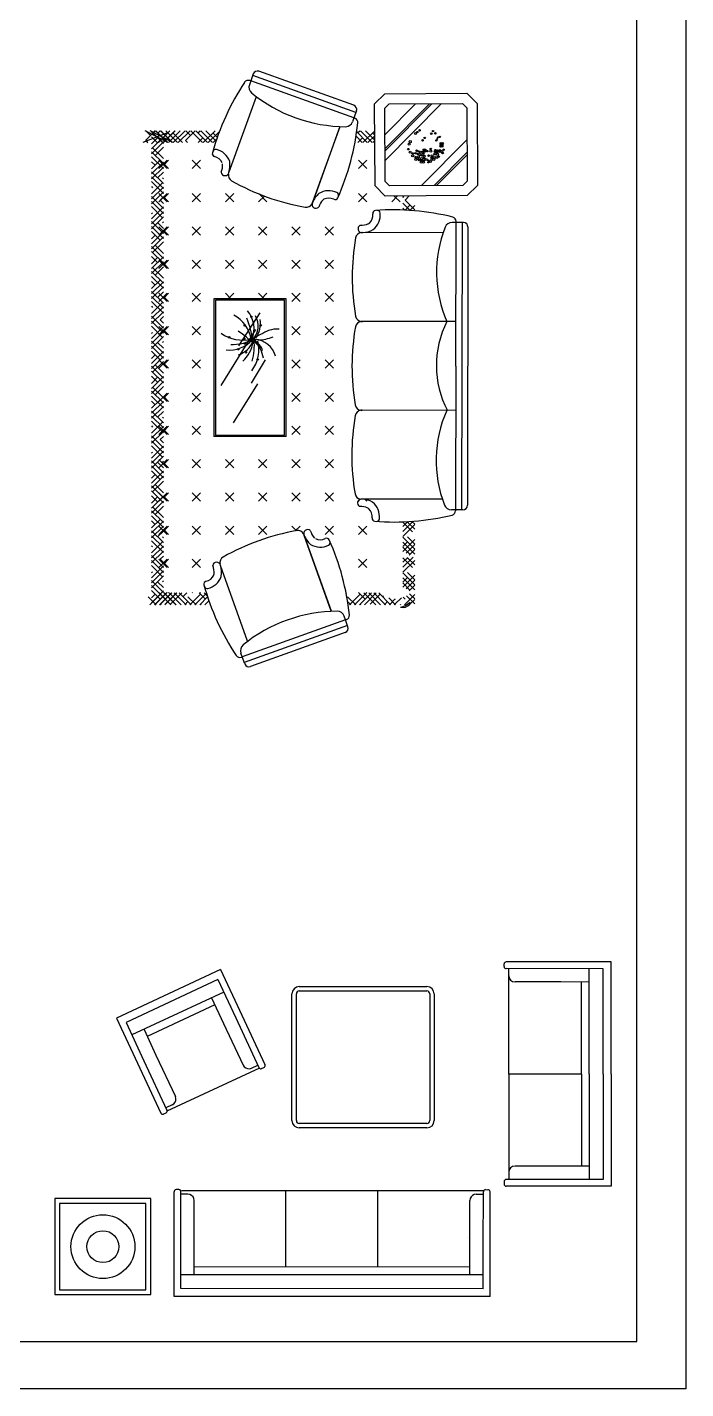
# Model space of a CAD drawing. Header units: inches. Extents: x 10.1 to 52.6, y 12.1 to 36.9.
# Drawn here: x 48.09 to 52.62, y 12.07 to 21.44 of the extents above; entities that cross this region are included whole.
import ezdxf

# ---------------------------------------------------------------- set-up
doc = ezdxf.new("R2010")
doc.units = ezdxf.units.IN
doc.header["$MEASUREMENT"] = 0
for name, color, linetype in [('02', 2, 'Continuous'), ('1', 1, 'Continuous'), ('4', 4, 'Continuous'), ('kadrbm', 4, 'Continuous')]:
    doc.layers.add(name, color=color, linetype=linetype)

# ---------------------------------------------------------------- blocks, each defined once
blk = doc.blocks.new('kadrbm')
at = {"layer": 'kadrbm', "color": 4}
blk.add_lwpolyline([(0, 0), (0, 24.7972), (21, 24.7972), (21, 0), (0, 0)], close=True, dxfattribs=at)
blk.add_lwpolyline([(20.6631, 0.3257), (20.6631, 24.4603), (0.3369, 24.4603), (0.3369, 0.3257), (20.6631, 0.3257)], dxfattribs=at)

msp = doc.modelspace()

# ---------------------------------------------------------------- linework, layer by layer
at = {"layer": '02'}
for p, q in [((50.3507, 20.8586), (49.6402, 21.1134)), ((49.6264, 21.075), (49.62, 21.0773)), ((50.3369, 20.8202), (49.6264, 21.075)), ((50.7606, 20.9177), (50.5509, 20.7058)), ((50.8571, 20.9182), (50.5514, 20.6093)), ((50.8738, 20.9183), (50.5515, 20.5927)), ((50.9404, 20.9186), (50.5518, 20.5261)), ((49.0565, 20.6507), (48.9004, 20.7323)), ((48.9023, 20.6656), (48.9691, 20.7323)), ((48.9043, 20.7323), (48.9367, 20.6999)), ((49.0908, 20.6507), (48.9347, 20.7323)), ((48.9387, 20.7323), (49.0203, 20.6507)), ((48.9434, 20.572), (49.1037, 20.7323)), ((48.9434, 20.6063), (49.0694, 20.7323)), ((48.9511, 20.7171), (48.9663, 20.7323)), ((48.9703, 20.7323), (49.0519, 20.6507)), ((48.973, 20.7323), (49.0546, 20.6507)), ((48.9882, 20.7171), (49.0034, 20.7323)), ((49.0046, 20.7323), (49.0862, 20.6507)), ((49.0074, 20.7323), (49.089, 20.6507)), ((49.0249, 20.6507), (49.1065, 20.7323)), ((49.0417, 20.7323), (49.1233, 20.6507)), ((49.0592, 20.6507), (49.1408, 20.7323)), ((49.0936, 20.6507), (49.1752, 20.7323)), ((49.1279, 20.6507), (49.2095, 20.7323)), ((49.1771, 20.6656), (49.2439, 20.7323)), ((49.1791, 20.7323), (49.2115, 20.6999)), ((49.2135, 20.7323), (49.2951, 20.6507)), ((49.2478, 20.7323), (49.3294, 20.6507)), ((49.263, 20.7171), (49.2782, 20.7323)), ((49.2822, 20.7323), (49.3638, 20.6507)), ((49.2997, 20.6507), (49.3813, 20.7323)), ((49.3165, 20.7323), (49.3875, 20.6613)), ((49.334, 20.6507), (49.4109, 20.7276)), ((50.3369, 20.8202), (50.3434, 20.8179)), ((50.3622, 20.7171), (50.3774, 20.7323)), ((50.3814, 20.7323), (50.463, 20.6507)), ((50.3988, 20.6507), (50.4802, 20.7321)), ((50.4157, 20.7323), (50.4806, 20.6674)), ((49.0542, 20.7171), (48.8829, 20.6507)), ((48.9023, 20.6656), (48.9172, 20.6507)), ((48.9434, 20.7248), (49.025, 20.6432)), ((48.9434, 20.6904), (48.9855, 20.6484)), ((48.9434, 20.6407), (48.9855, 20.6827)), ((48.9905, 20.6507), (49.0226, 20.6827)), ((49.0913, 20.7171), (49.1577, 20.6507)), ((49.1771, 20.6656), (49.192, 20.6507)), ((49.2653, 20.6507), (49.2974, 20.6827)), ((49.3661, 20.7171), (49.3962, 20.687)), ((49.3684, 20.6507), (49.3918, 20.6741)), ((50.3514, 20.6935), (50.3943, 20.6507)), ((50.3559, 20.7234), (50.4286, 20.6507)), ((50.3645, 20.6507), (50.3965, 20.6827)), ((50.4332, 20.6507), (50.4804, 20.6979)), ((50.4652, 20.7171), (50.4804, 20.7019)), ((50.4675, 20.6507), (50.4806, 20.6637)), ((51.1151, 20.6702), (50.802, 20.3539)), ((48.9434, 20.5874), (49.025, 20.5058)), ((48.9434, 20.553), (49.025, 20.4714)), ((48.9511, 20.614), (49.025, 20.5401)), ((48.9683, 20.5625), (49.025, 20.6192)), ((51.1155, 20.5836), (50.8885, 20.3543)), ((51.1156, 20.567), (50.9052, 20.3544)), ((48.9434, 20.4689), (49.0026, 20.5282)), ((48.9434, 20.5187), (48.9683, 20.4938)), ((48.9434, 20.4346), (49.025, 20.5162)), ((48.9434, 20.4002), (49.025, 20.4818)), ((48.9434, 20.45), (49.025, 20.3684)), ((48.9855, 20.4079), (49.025, 20.4475)), ((48.9939, 20.5282), (49.0512, 20.4709)), ((48.9939, 20.4709), (49.0512, 20.5282)), ((49.025, 20.4933), (49.0599, 20.5282)), ((49.025, 20.5058), (49.0599, 20.4709)), ((49.2229, 20.5282), (49.2802, 20.4709)), ((49.2229, 20.4709), (49.2802, 20.5282)), ((50.3679, 20.4709), (50.4252, 20.5282)), ((50.3679, 20.5282), (50.4252, 20.4709)), ((48.9434, 20.4156), (49.025, 20.334)), ((48.9434, 20.3813), (49.025, 20.2997)), ((48.9434, 20.2972), (49.0198, 20.3736)), ((49.0198, 20.4079), (49.025, 20.4027)), ((48.9434, 20.3469), (48.9511, 20.3392)), ((48.9434, 20.2628), (49.025, 20.3444)), ((48.9434, 20.2285), (49.025, 20.3101)), ((48.9434, 20.2782), (49.025, 20.1966)), ((48.9939, 20.2992), (49.0512, 20.2419)), ((48.9939, 20.2419), (49.0512, 20.2992)), ((49.0026, 20.2534), (49.025, 20.2757)), ((49.025, 20.2643), (49.0599, 20.2992)), ((49.025, 20.2768), (49.0599, 20.2419)), ((49.2229, 20.2992), (49.2802, 20.2419)), ((49.2229, 20.2419), (49.2802, 20.2992)), ((49.4519, 20.2419), (49.5092, 20.2992)), ((49.4519, 20.2992), (49.5092, 20.2419)), ((49.6809, 20.2419), (49.721, 20.2819)), ((49.6837, 20.2964), (49.7382, 20.2419)), ((50.3679, 20.2419), (50.4252, 20.2992)), ((50.3679, 20.2992), (50.4252, 20.2419)), ((50.5969, 20.2419), (50.6375, 20.2825)), ((50.6137, 20.2824), (50.6542, 20.2419)), ((50.6738, 20.273), (50.6836, 20.2828)), ((50.6885, 20.2534), (50.7181, 20.2829)), ((48.9434, 20.2439), (49.025, 20.1623)), ((48.9434, 20.2095), (49.0198, 20.1331)), ((48.9434, 20.1255), (49.025, 20.2071)), ((48.9434, 20.0911), (49.025, 20.1727)), ((48.9434, 20.1598), (48.9511, 20.1675)), ((49.0026, 20.2534), (49.025, 20.231)), ((50.6738, 20.2338), (50.7243, 20.1832)), ((50.6738, 20.1994), (50.6878, 20.1853)), ((50.6885, 20.2534), (50.7554, 20.1865)), ((50.6891, 20.1853), (50.7229, 20.219)), ((50.7216, 20.1834), (50.7554, 20.2172)), ((48.9434, 20.0568), (49.025, 20.1384)), ((48.9434, 20.1065), (49.025, 20.0249)), ((48.9434, 20.0721), (49.025, 19.9905)), ((48.9855, 20.0988), (49.025, 20.0592)), ((48.9939, 20.0702), (49.0512, 20.0129)), ((48.9939, 20.0129), (49.0512, 20.0702)), ((49.0198, 20.0988), (49.025, 20.104)), ((49.025, 20.0353), (49.0599, 20.0702)), ((49.2229, 20.0129), (49.2802, 20.0702)), ((49.2229, 20.0702), (49.2802, 20.0129)), ((49.4519, 20.0702), (49.5092, 20.0129)), ((49.4519, 20.0129), (49.5092, 20.0702)), ((49.6809, 20.0702), (49.7382, 20.0129)), ((49.6809, 20.0129), (49.7382, 20.0702)), ((49.9099, 20.0702), (49.9672, 20.0129)), ((49.9099, 20.0129), (49.9672, 20.0702)), ((50.1389, 20.0702), (50.1962, 20.0129)), ((50.1389, 20.0129), (50.1962, 20.0702)), ((51.0384, 19.111), (51.0407, 20.1004)), ((51.0407, 20.1004), (51.0407, 20.1072)), ((51.0815, 20.1003), (51.077, 18.1215)), ((48.9434, 20.0378), (49.0026, 19.9786)), ((48.9434, 19.9537), (49.025, 20.0353)), ((48.9434, 19.9881), (48.9683, 20.0129)), ((48.9434, 19.9194), (49.025, 20.001)), ((49.025, 20.0478), (49.0599, 20.0129)), ((48.9434, 19.9347), (49.025, 19.8531)), ((48.9434, 19.9004), (49.025, 19.8188)), ((48.9511, 19.8927), (49.025, 19.9666)), ((48.9683, 19.9442), (49.025, 19.8875)), ((48.9434, 19.866), (48.9855, 19.824)), ((48.9434, 19.782), (49.025, 19.8636)), ((48.9434, 19.8163), (48.9855, 19.8583)), ((48.9434, 19.7476), (49.025, 19.8292)), ((48.9511, 19.7896), (49.025, 19.7157)), ((48.9683, 19.7381), (49.025, 19.7949)), ((48.9939, 19.8412), (49.0512, 19.7839)), ((48.9939, 19.7839), (49.0512, 19.8412)), ((49.025, 19.8063), (49.0599, 19.8412)), ((49.025, 19.8188), (49.0599, 19.7839)), ((49.2229, 19.7839), (49.2802, 19.8412)), ((49.2229, 19.8412), (49.2802, 19.7839)), ((49.4519, 19.8412), (49.5092, 19.7839)), ((49.4519, 19.7839), (49.5092, 19.8412)), ((49.6809, 19.8412), (49.7382, 19.7839)), ((49.6809, 19.7839), (49.7382, 19.8412)), ((49.9099, 19.8412), (49.9672, 19.7839)), ((49.9099, 19.7839), (49.9672, 19.8412)), ((50.1389, 19.8412), (50.1962, 19.7839)), ((50.1389, 19.7839), (50.1962, 19.8412)), ((48.9434, 19.763), (49.025, 19.6814)), ((48.9434, 19.7286), (49.025, 19.647)), ((48.9434, 19.6446), (49.0026, 19.7038)), ((48.9434, 19.6943), (48.9683, 19.6694)), ((48.9434, 19.6102), (49.025, 19.6918)), ((48.9434, 19.5759), (49.025, 19.6575)), ((48.9434, 19.6256), (49.025, 19.544)), ((48.9855, 19.5835), (49.025, 19.6231)), ((48.9939, 19.6122), (49.0512, 19.5549)), ((48.9939, 19.5549), (49.0512, 19.6122)), ((49.025, 19.5773), (49.0599, 19.6122)), ((49.2229, 19.6122), (49.2802, 19.5549)), ((49.2229, 19.5549), (49.2802, 19.6122)), ((49.4519, 19.6122), (49.4893, 19.5748)), ((49.4718, 19.5748), (49.5092, 19.6122)), ((49.6809, 19.6122), (49.7183, 19.5748)), ((49.7008, 19.5748), (49.7382, 19.6122)), ((49.9099, 19.6122), (49.9672, 19.5549)), ((49.9099, 19.5549), (49.9672, 19.6122)), ((50.1389, 19.6122), (50.1962, 19.5549)), ((50.1389, 19.5549), (50.1962, 19.6122)), ((48.9434, 19.5912), (49.025, 19.5096)), ((48.9434, 19.5569), (49.025, 19.4753)), ((48.9434, 19.4728), (49.0198, 19.5492)), ((48.9434, 19.5225), (48.9511, 19.5148)), ((48.9434, 19.4385), (49.025, 19.5201)), ((49.0198, 19.5835), (49.025, 19.5783)), ((49.025, 19.5898), (49.0599, 19.5549)), ((49.3733, 19.5748), (49.3733, 18.6251)), ((49.8694, 19.5748), (49.3733, 19.5748)), ((49.8694, 18.6251), (49.8694, 19.5748)), ((48.9434, 19.4041), (49.025, 19.4857)), ((48.9434, 19.4538), (49.025, 19.3722)), ((48.9434, 19.4195), (49.025, 19.3379)), ((49.0026, 19.429), (49.025, 19.4514)), ((49.0026, 19.429), (49.025, 19.4066)), ((49.5436, 19.2501), (49.6908, 19.4779)), ((48.9434, 19.3851), (49.0198, 19.3088)), ((48.9434, 19.3011), (49.025, 19.3827)), ((48.9434, 19.2667), (49.025, 19.3483)), ((48.9434, 19.3354), (48.9511, 19.3431)), ((48.9939, 19.3832), (49.0512, 19.3259)), ((48.9939, 19.3259), (49.0512, 19.3832)), ((49.025, 19.3483), (49.0599, 19.3832)), ((49.025, 19.3608), (49.0599, 19.3259)), ((49.2229, 19.3832), (49.2802, 19.3259)), ((49.2229, 19.3259), (49.2802, 19.3832)), ((49.4222, 18.9782), (49.6613, 19.364)), ((49.9099, 19.3832), (49.9672, 19.3259)), ((49.9099, 19.3259), (49.9672, 19.3832)), ((50.1389, 19.3832), (50.1962, 19.3259)), ((50.1389, 19.3259), (50.1962, 19.3832)), ((48.9434, 19.2324), (49.025, 19.314)), ((48.9434, 19.2821), (49.025, 19.2005)), ((48.9434, 19.2477), (49.025, 19.1661)), ((48.9855, 19.2744), (49.025, 19.2348)), ((49.0198, 19.2744), (49.025, 19.2796)), ((48.9434, 19.2134), (49.0026, 19.1542)), ((48.9434, 19.1293), (49.025, 19.2109)), ((48.9434, 19.1637), (48.9683, 19.1885)), ((48.9434, 19.095), (49.025, 19.1766)), ((48.9511, 19.0683), (49.025, 19.1422)), ((48.9939, 19.1542), (49.0512, 19.0969)), ((48.9939, 19.0969), (49.0512, 19.1542)), ((49.025, 19.1193), (49.0599, 19.1542)), ((49.2229, 19.1542), (49.2802, 19.0969)), ((49.2229, 19.0969), (49.2802, 19.1542)), ((49.6319, 18.9929), (49.7275, 19.1546)), ((49.9099, 19.1542), (49.9672, 19.0969)), ((49.9099, 19.0969), (49.9672, 19.1542)), ((50.1389, 19.1542), (50.1962, 19.0969)), ((50.1389, 19.0969), (50.1962, 19.1542)), ((48.9434, 19.1103), (49.025, 19.0287)), ((48.9434, 19.076), (49.025, 18.9944)), ((48.9434, 19.0416), (48.9855, 18.9996)), ((48.9434, 18.9576), (49.025, 19.0392)), ((48.9683, 19.1198), (49.025, 19.0631)), ((49.025, 19.1318), (49.0599, 19.0969)), ((51.0384, 19.111), (51.0362, 18.1216)), ((48.9434, 18.9919), (48.9855, 19.034)), ((48.9434, 18.9232), (49.025, 19.0048)), ((48.9511, 18.9653), (49.025, 18.8913)), ((48.9683, 18.9137), (49.025, 18.9705)), ((49.5068, 18.721), (49.676, 18.9892)), ((48.9434, 18.9386), (49.025, 18.857)), ((48.9434, 18.9042), (49.025, 18.8226)), ((48.9434, 18.8202), (49.0026, 18.8794)), ((48.9434, 18.8699), (48.9683, 18.845)), ((48.9434, 18.7858), (49.025, 18.8674)), ((48.9939, 18.9252), (49.0512, 18.8679)), ((48.9939, 18.8679), (49.0512, 18.9252)), ((49.025, 18.8903), (49.0599, 18.9252)), ((49.025, 18.9028), (49.0599, 18.8679)), ((49.2229, 18.9252), (49.2802, 18.8679)), ((49.2229, 18.8679), (49.2802, 18.9252)), ((49.9099, 18.9252), (49.9672, 18.8679)), ((49.9099, 18.8679), (49.9672, 18.9252)), ((50.1389, 18.9252), (50.1962, 18.8679)), ((50.1389, 18.8679), (50.1962, 18.9252)), ((48.9434, 18.7515), (49.025, 18.8331)), ((48.9434, 18.8012), (49.025, 18.7196)), ((48.9434, 18.7669), (49.025, 18.6853)), ((48.9855, 18.7592), (49.025, 18.7987)), ((49.0198, 18.7592), (49.025, 18.7539)), ((48.9434, 18.7325), (49.025, 18.6509)), ((48.9434, 18.6484), (49.0198, 18.7248)), ((48.9434, 18.6982), (48.9511, 18.6905)), ((48.9434, 18.6141), (49.025, 18.6957)), ((48.9939, 18.6962), (49.0512, 18.6389)), ((48.9939, 18.6389), (49.0512, 18.6962)), ((49.025, 18.6613), (49.0599, 18.6962)), ((49.025, 18.6738), (49.0599, 18.6389)), ((49.2229, 18.6962), (49.2802, 18.6389)), ((49.2229, 18.6389), (49.2802, 18.6962)), ((49.9099, 18.6962), (49.9672, 18.6389)), ((49.9099, 18.6389), (49.9672, 18.6962)), ((50.1389, 18.6962), (50.1962, 18.6389)), ((50.1389, 18.6389), (50.1962, 18.6962)), ((48.9434, 18.5797), (49.025, 18.6613)), ((48.9434, 18.6295), (49.025, 18.5479)), ((48.9434, 18.5951), (49.025, 18.5135)), ((49.0026, 18.6046), (49.025, 18.627)), ((49.0026, 18.6046), (49.025, 18.5822)), ((48.9434, 18.5608), (49.0198, 18.4844)), ((48.9434, 18.4767), (49.025, 18.5583)), ((48.9434, 18.4423), (49.025, 18.5239)), ((48.9434, 18.511), (48.9511, 18.5187)), ((48.9434, 18.408), (49.025, 18.4896)), ((48.9434, 18.4577), (49.025, 18.3761)), ((48.9434, 18.4234), (49.025, 18.3418)), ((48.9434, 18.389), (49.0026, 18.3298)), ((48.9434, 18.3049), (49.025, 18.3865)), ((48.9855, 18.45), (49.025, 18.4105)), ((48.9939, 18.4672), (49.0512, 18.4099)), ((48.9939, 18.4099), (49.0512, 18.4672)), ((49.0198, 18.45), (49.025, 18.4552)), ((49.025, 18.4323), (49.0599, 18.4672)), ((49.025, 18.4448), (49.0599, 18.4099)), ((49.2229, 18.4672), (49.2802, 18.4099)), ((49.2229, 18.4099), (49.2802, 18.4672)), ((49.4519, 18.4672), (49.5092, 18.4099)), ((49.4519, 18.4099), (49.5092, 18.4672)), ((49.6809, 18.4672), (49.7382, 18.4099)), ((49.6809, 18.4099), (49.7382, 18.4672)), ((49.9099, 18.4672), (49.9672, 18.4099)), ((49.9099, 18.4099), (49.9672, 18.4672)), ((50.1389, 18.4672), (50.1962, 18.4099)), ((50.1389, 18.4099), (50.1962, 18.4672)), ((48.9434, 18.3393), (48.9683, 18.3641)), ((48.9434, 18.2706), (49.025, 18.3522)), ((48.9511, 18.2439), (49.025, 18.3178)), ((48.9683, 18.2954), (49.025, 18.2387)), ((48.9434, 18.286), (49.025, 18.2044)), ((48.9434, 18.2516), (49.025, 18.17)), ((48.9434, 18.2173), (48.9855, 18.1752)), ((48.9434, 18.1332), (49.025, 18.2148)), ((48.9434, 18.1675), (48.9855, 18.2096)), ((48.9939, 18.2382), (49.0512, 18.1809)), ((48.9939, 18.1809), (49.0512, 18.2382)), ((49.025, 18.2033), (49.0599, 18.2382)), ((49.025, 18.2158), (49.0599, 18.1809)), ((49.2229, 18.2382), (49.2802, 18.1809)), ((49.2229, 18.1809), (49.2802, 18.2382)), ((49.4519, 18.2382), (49.5092, 18.1809)), ((49.4519, 18.1809), (49.5092, 18.2382)), ((49.6809, 18.2382), (49.7382, 18.1809)), ((49.6809, 18.1809), (49.7382, 18.2382)), ((49.9099, 18.2382), (49.9672, 18.1809)), ((49.9099, 18.1809), (49.9672, 18.2382)), ((50.1389, 18.2382), (50.1962, 18.1809)), ((50.1389, 18.1809), (50.1962, 18.2382)), ((48.9434, 18.0988), (49.025, 18.1804)), ((48.9434, 18.1142), (49.025, 18.0326)), ((48.9511, 18.1409), (49.025, 18.067)), ((48.9683, 18.0893), (49.025, 18.1461)), ((51.0362, 18.1216), (51.0362, 18.1147)), ((48.9434, 18.0799), (49.025, 17.9983)), ((48.9434, 17.9958), (49.0026, 18.055)), ((48.9434, 18.0455), (48.9683, 18.0206)), ((48.9434, 17.9614), (49.025, 18.043)), ((48.9434, 17.9271), (49.025, 18.0087)), ((48.9939, 18.0092), (49.0512, 17.9519)), ((48.9939, 17.9519), (49.0512, 18.0092)), ((49.025, 17.9743), (49.0599, 18.0092)), ((49.2229, 18.0092), (49.2802, 17.9519)), ((49.2229, 17.9519), (49.2802, 18.0092)), ((49.4519, 17.9519), (49.5092, 18.0092)), ((49.4519, 18.0092), (49.5092, 17.9519)), ((49.6809, 17.9519), (49.7382, 18.0092)), ((49.6809, 18.0092), (49.7382, 17.9519)), ((49.9099, 18.0092), (49.9421, 17.9771)), ((49.9335, 17.9755), (49.9672, 18.0092)), ((50.1389, 17.9519), (50.1962, 18.0092)), ((50.1389, 18.0092), (50.1962, 17.9519)), ((50.3679, 17.9519), (50.4252, 18.0092)), ((50.3679, 18.0092), (50.4252, 17.9519)), ((50.6738, 17.9716), (50.7441, 18.0419)), ((50.6738, 18.0059), (50.7073, 18.0394)), ((50.6738, 18.0354), (50.74, 17.9691)), ((50.6738, 17.9372), (50.7554, 18.0188)), ((50.7043, 18.0392), (50.7554, 17.9881)), ((50.7366, 18.0413), (50.7554, 18.0225)), ((48.9434, 17.9768), (49.025, 17.8952)), ((48.9434, 17.9425), (49.025, 17.8609)), ((48.9855, 17.9348), (49.025, 17.9743)), ((49.0198, 17.9348), (49.025, 17.9296)), ((49.025, 17.9868), (49.0599, 17.9519)), ((50.6738, 17.9323), (50.7554, 17.8507)), ((50.6738, 17.8342), (50.7554, 17.9158)), ((50.7057, 17.9348), (50.7554, 17.8851)), ((48.9434, 17.9081), (49.025, 17.8265)), ((48.9434, 17.824), (49.0198, 17.9004)), ((48.9434, 17.8738), (48.9511, 17.8661)), ((48.9434, 17.7897), (49.025, 17.8713)), ((48.9434, 17.7553), (49.025, 17.8369)), ((50.6738, 17.8685), (50.7057, 17.9004)), ((50.6738, 17.898), (50.7554, 17.8164)), ((50.6738, 17.8636), (50.7229, 17.8146)), ((50.6957, 17.8217), (50.7554, 17.8814)), ((50.7169, 17.8086), (50.7554, 17.8471)), ((48.9434, 17.8051), (49.025, 17.7235)), ((48.9434, 17.7707), (49.025, 17.6891)), ((48.9434, 17.7364), (49.0198, 17.66)), ((48.9434, 17.6523), (49.025, 17.7339)), ((48.9939, 17.7802), (49.0512, 17.723)), ((48.9939, 17.723), (49.0512, 17.7802)), ((49.0026, 17.7802), (49.025, 17.8026)), ((49.0026, 17.7802), (49.025, 17.7578)), ((49.025, 17.7453), (49.0599, 17.7802)), ((49.025, 17.7578), (49.0599, 17.723)), ((49.2229, 17.7802), (49.2802, 17.723)), ((49.2229, 17.723), (49.2802, 17.7802)), ((50.3679, 17.723), (50.4252, 17.7802)), ((50.3679, 17.7802), (50.4252, 17.723)), ((50.6738, 17.7255), (50.7441, 17.7958)), ((50.6738, 17.7599), (50.7073, 17.7933)), ((50.6738, 17.7893), (50.74, 17.7231)), ((50.6738, 17.6912), (50.7554, 17.7728)), ((50.7043, 17.7932), (50.7554, 17.7421)), ((48.9434, 17.6179), (49.025, 17.6995)), ((48.9434, 17.6866), (48.9511, 17.6943)), ((48.9434, 17.5836), (49.025, 17.6652)), ((48.9434, 17.6333), (49.025, 17.5517)), ((50.6738, 17.6863), (50.7554, 17.6047)), ((50.6738, 17.5881), (50.7554, 17.6697)), ((50.6738, 17.6225), (50.7057, 17.6544)), ((50.6738, 17.6519), (50.7554, 17.5703)), ((50.6957, 17.5757), (50.7554, 17.6354)), ((50.7057, 17.6887), (50.7554, 17.639)), ((48.9325, 17.4669), (49.0054, 17.5398)), ((48.9434, 17.599), (49.0755, 17.4669)), ((48.9434, 17.5646), (49.0026, 17.5054)), ((48.9434, 17.4805), (49.025, 17.5621)), ((48.9434, 17.5149), (48.9683, 17.5398)), ((48.9641, 17.4669), (49.0457, 17.5485)), ((48.9669, 17.4669), (49.0485, 17.5485)), ((48.9855, 17.6256), (49.025, 17.5861)), ((48.9939, 17.5512), (48.9967, 17.5485)), ((48.9967, 17.5485), (49.0397, 17.5054)), ((48.9985, 17.4669), (49.0801, 17.5485)), ((49.0012, 17.4669), (49.0828, 17.5485)), ((49.0198, 17.6256), (49.025, 17.6308)), ((49.0283, 17.5485), (49.1099, 17.4669)), ((49.031, 17.5485), (49.1126, 17.4669)), ((49.0356, 17.4669), (49.1172, 17.5485)), ((49.037, 17.4711), (49.1144, 17.5485)), ((49.0485, 17.5485), (49.0512, 17.5512)), ((49.0572, 17.5485), (49.0599, 17.5512)), ((49.0654, 17.5485), (49.147, 17.4669)), ((49.0741, 17.4711), (49.1515, 17.5485)), ((49.0997, 17.5485), (49.1813, 17.4669)), ((49.1341, 17.5485), (49.2157, 17.4669)), ((49.16, 17.5226), (49.1859, 17.5485)), ((49.2073, 17.4669), (49.2802, 17.5398)), ((49.2229, 17.5512), (49.2257, 17.5485)), ((49.2417, 17.4669), (49.3214, 17.5466)), ((49.2715, 17.5485), (49.3145, 17.5054)), ((49.2775, 17.5485), (49.2802, 17.5512)), ((49.3058, 17.5485), (49.3278, 17.5265)), ((50.3065, 17.4669), (50.3794, 17.5398)), ((50.3408, 17.4669), (50.4224, 17.5485)), ((50.3679, 17.5512), (50.3706, 17.5485)), ((50.3706, 17.5485), (50.4137, 17.5054)), ((50.3752, 17.4669), (50.4568, 17.5485)), ((50.405, 17.5485), (50.4866, 17.4669)), ((50.4095, 17.4669), (50.4911, 17.5485)), ((50.4224, 17.5485), (50.4252, 17.5512)), ((50.4393, 17.5485), (50.5209, 17.4669)), ((50.4481, 17.4711), (50.5194, 17.5424)), ((50.4737, 17.5485), (50.5553, 17.4669)), ((50.508, 17.5485), (50.5896, 17.4669)), ((50.6738, 17.6176), (50.7229, 17.5685)), ((50.6843, 17.4669), (50.7554, 17.5379)), ((50.7169, 17.5626), (50.7554, 17.601)), ((50.72, 17.5427), (50.7554, 17.5072)), ((48.9195, 17.5226), (48.9752, 17.4669)), ((48.9683, 17.4711), (48.9725, 17.4669)), ((49.0054, 17.4711), (49.0096, 17.4669)), ((49.173, 17.4669), (49.1943, 17.4882)), ((49.1943, 17.5226), (49.25, 17.4669)), ((49.276, 17.4669), (49.3297, 17.5206)), ((49.2802, 17.4711), (49.2844, 17.4669)), ((49.3104, 17.4669), (49.3384, 17.4949)), ((50.2935, 17.5226), (50.3492, 17.4669)), ((50.3794, 17.4711), (50.3835, 17.4669)), ((50.5339, 17.5226), (50.5403, 17.5289)), ((50.5469, 17.4669), (50.5683, 17.4882)), ((50.5764, 17.5145), (50.6195, 17.4713)), ((50.5813, 17.4669), (50.6195, 17.5051)), ((50.6156, 17.4669), (50.6195, 17.4708)), ((50.6195, 17.4708), (50.6634, 17.5147)), ((50.6195, 17.5051), (50.6232, 17.5088)), ((50.6195, 17.4713), (50.624, 17.4669)), ((50.6542, 17.4711), (50.6583, 17.4669)), ((50.6754, 17.5185), (50.6885, 17.5054)), ((50.6991, 17.5291), (50.7554, 17.4729)), ((50.7229, 17.4711), (50.7554, 17.5036)), ((50.2788, 17.3626), (49.5683, 17.1079)), ((50.2926, 17.3242), (49.5821, 17.0694))]:
    msp.add_line(p, q, dxfattribs=at)
for centre, radius in [((50.7727, 20.7228), 0.0051), ((50.7886, 20.735), 0.0051), ((50.8818, 20.7296), 0.0051), ((50.7171, 20.6397), 0.00729), ((50.7247, 20.6571), 0.00729), ((50.7607, 20.7124), 0.00729), ((50.8092, 20.6661), 0.0051), ((50.824, 20.6827), 0.0051), ((50.8695, 20.7116), 0.0051), ((50.8976, 20.7146), 0.0051), ((50.9041, 20.6648), 0.00357), ((50.9093, 20.6752), 0.00306), ((50.9134, 20.6864), 0.00306), ((50.9281, 20.6896), 0.0051), ((50.9347, 20.646), 0.0051), ((50.9352, 20.6339), 0.0051), ((50.9452, 20.6343), 0.0051), ((50.9484, 20.6457), 0.0051), ((50.7116, 20.6049), 0.0051), ((50.7245, 20.5842), 0.00729), ((50.7414, 20.5597), 0.00729), ((50.7405, 20.5753), 0.0051), ((50.7628, 20.5349), 0.00729), ((50.7608, 20.5773), 0.0051), ((50.7619, 20.5505), 0.0051), ((50.7682, 20.5944), 0.0051), ((50.7748, 20.5724), 0.0051), ((50.7779, 20.5394), 0.0051), ((50.7804, 20.5525), 0.00729), ((50.7823, 20.5895), 0.0051), ((50.7893, 20.5676), 0.00729), ((50.7968, 20.5847), 0.00729), ((50.803, 20.54), 0.00729), ((50.806, 20.5623), 0.0051), ((50.8151, 20.5756), 0.0051), ((50.8159, 20.5883), 0.0051), ((50.8187, 20.5325), 0.00729), ((50.818, 20.5444), 0.0051), ((50.8182, 20.6014), 0.0051), ((50.8205, 20.5575), 0.00729), ((50.8268, 20.5884), 0.0051), ((50.8277, 20.6011), 0.0051), ((50.8331, 20.5334), 0.00729), ((50.8426, 20.5918), 0.0051), ((50.8509, 20.5602), 0.0051), ((50.8666, 20.5908), 0.00729), ((50.8657, 20.6063), 0.0051), ((50.873, 20.5341), 0.00729), ((50.8724, 20.5461), 0.0051), ((50.8749, 20.5592), 0.00729), ((50.8875, 20.5351), 0.00729), ((50.8936, 20.5473), 0.00729), ((50.8955, 20.5723), 0.00729), ((50.8946, 20.5879), 0.0051), ((50.8965, 20.5981), 0.0051), ((50.9081, 20.5482), 0.00729), ((50.9118, 20.5698), 0.00729), ((50.9105, 20.5851), 0.0051), ((50.9125, 20.5953), 0.0051), ((50.9201, 20.5536), 0.0051), ((50.9293, 20.5871), 0.0051), ((50.9302, 20.5968), 0.0051), ((50.9335, 20.6237), 0.0051), ((50.9409, 20.589), 0.00729), ((50.9448, 20.6246), 0.0051), ((50.9476, 20.5786), 0.0051), ((50.9541, 20.6008), 0.0051), ((50.786, 20.5295), 0.0051), ((50.8011, 20.515), 0.00729), ((50.8005, 20.5269), 0.0051), ((50.8156, 20.5159), 0.00729), ((50.8496, 20.5266), 0.0051), ((50.8491, 20.5137), 0.00364), ((50.8644, 20.5206), 0.00729), ((49.6317, 19.4509), 0.0049), ((49.5841, 19.3918), 0.0049), ((49.6947, 19.3919), 0.0049), ((49.4787, 19.3088), 0.0049), ((49.5405, 19.2272), 0.0049), ((49.5818, 19.2995), 0.0049), ((49.5839, 19.2659), 0.0049), ((49.6279, 19.2956), 0.0049), ((49.6369, 19.2804), 0.0049), ((49.6381, 19.3052), 0.0049), ((49.6442, 19.2944), 0.0049), ((49.6552, 19.2906), 0.0049), ((49.6731, 19.2625), 0.0049), ((49.6933, 19.2412), 0.0049), ((49.5931, 19.2058), 0.0049), ((49.6743, 19.1569), 0.0049)]:
    msp.add_circle(centre, radius, dxfattribs=at)
for centre, radius, start, end in [((49.4005, 19.2538), 0.2344, 11.43462, 62.25736), ((49.1178, 19.2348), 0.524, 5.74804, 23.04751), ((49.4588, 19.3684), 0.1913, 337.80915, 40.24928), ((49.5397, 19.387), 0.1377, 317.66224, 30.58155), ((49.5039, 19.4068), 0.19, 326.61657, 7.69835), ((50.3909, 19.3917), 0.0272, 79.31286, 100.42599), ((50.391, 19.4452), 0.0272, 259.31286, 280.42599), ((49.574, 19.555), 0.2654, 235.33913, 282.32283), ((48.6931, 18.1613), 1.4607, 50.89251, 54.52364), ((50.0141, 18.7496), 0.6613, 113.2114, 124.58513), ((49.814, 19.1875), 0.1789, 87.09103, 110.62678), ((49.4786, 19.4328), 0.2119, 264.19619, 319.08635), ((49.5016, 19.5417), 0.282, 267.60869, 298.48365), ((49.4967, 19.3375), 0.1553, 287.27707, 339.47683), ((49.4082, 19.3154), 0.2377, 313.79579, 350.52717), ((49.4436, 19.2231), 0.239, 322.59088, 15.02086), ((49.2416, 19.2528), 0.4099, 344.84341, 5.24385), ((49.6089, 19.1906), 0.103, 15.11449, 64.68229), ((49.6455, 19.1381), 0.1572, 15.54405, 86.58196), ((49.506, 19.1305), 0.2112, 9.71001, 44.81431), ((49.6457, 19.6882), 0.3998, 274.4619, 289.71629), ((49.3841, 18.6358), 0.00051, 180, 270), ((49.8587, 18.6358), 0.00051, 270, 0), ((49.3538, 17.6801), 0.0204, 334.33889, 355.52584), ((50.6242, 17.5947), 0.1488, 282.5886, 311.89167), ((50.6723, 17.5137), 0.0661, 256.34363, 319.67799)]:
    msp.add_arc(centre, radius, start, end, dxfattribs=at)
at = {"layer": '1'}
for p, q in [((49.6264, 21.075), (49.617, 21.0486)), ((49.6633, 20.9663), (49.4765, 20.4455)), ((50.55, 20.8874), (50.579, 20.9168)), ((50.579, 20.9168), (51.0846, 20.9193)), ((51.0846, 20.9193), (51.114, 20.8903)), ((50.5525, 20.3818), (50.55, 20.8874)), ((51.114, 20.8903), (51.1165, 20.3847)), ((50.2399, 20.7611), (50.0492, 20.2295)), ((50.2394, 20.7597), (50.0526, 20.2389)), ((50.3369, 20.8202), (50.3275, 20.7938)), ((50.5819, 20.3528), (50.5525, 20.3818)), ((51.0875, 20.3553), (50.5819, 20.3528)), ((51.1165, 20.3847), (51.0875, 20.3553)), ((50.7535, 20.181), (50.7554, 20.1828)), ((51.0407, 20.1004), (51.0126, 20.1004)), ((50.9507, 20.0292), (50.3973, 20.0304)), ((49.3835, 19.5641), (49.3835, 18.6358)), ((49.8587, 19.5646), (49.3841, 19.5646)), ((49.8592, 18.6358), (49.8592, 19.5641)), ((51.0391, 19.417), (50.386, 19.4184)), ((51.0377, 18.805), (50.3846, 18.8064)), ((49.3841, 18.6353), (49.8587, 18.6353)), ((50.9465, 18.1932), (50.3931, 18.1944)), ((51.0362, 18.1216), (51.0081, 18.1216)), ((50.1818, 17.4217), (49.9911, 17.9534)), ((50.1813, 17.4231), (49.9945, 17.944)), ((49.6052, 17.2165), (49.4184, 17.7374)), ((50.2832, 17.5467), (50.2851, 17.5485)), ((50.2935, 17.4882), (50.3148, 17.4669)), ((50.2788, 17.3626), (50.2694, 17.3891)), ((49.5683, 17.1079), (49.5589, 17.1343)), ((51.9572, 14.2342), (51.9574, 14.9603)), ((51.7623, 14.8684), (51.4464, 14.8684)), ((51.9574, 14.8683), (51.7623, 14.8684)), ((51.9039, 14.2342), (51.9041, 14.8683)), ((49.4407, 14.7981), (48.8083, 14.5034)), ((49.3575, 14.7589), (49.4399, 14.582)), ((49.9404, 13.9135), (49.9404, 14.7865)), ((49.9604, 14.8065), (50.8391, 14.8065)), ((50.8591, 14.7865), (50.8591, 13.9135)), ((49.3799, 14.7109), (48.9142, 14.4939)), ((48.8917, 14.5422), (48.9741, 14.3653)), ((49.4399, 14.582), (49.5733, 14.2957)), ((49.4526, 14.5221), (49.4526, 14.5221)), ((48.9741, 14.3653), (49.1075, 14.079)), ((49.0118, 14.317), (49.0118, 14.317)), ((49.5733, 14.2957), (49.5809, 14.2844)), ((49.5809, 14.2844), (49.5916, 14.2761)), ((49.5916, 14.2761), (49.6043, 14.2715)), ((49.6043, 14.2715), (49.6179, 14.271)), ((49.6179, 14.271), (49.6309, 14.2747)), ((49.6309, 14.2747), (49.675, 14.2953)), ((49.6824, 14.2794), (49.6849, 14.2756)), ((51.7621, 14.2342), (51.4029, 14.2343)), ((51.9039, 14.2342), (51.7621, 14.2342)), ((51.9039, 14.2342), (51.9037, 13.6001)), ((51.9572, 14.2342), (51.957, 13.5081)), ((49.1113, 14.066), (49.1075, 14.079)), ((49.0866, 14.0215), (49.0425, 14.0009)), ((49.0866, 14.0215), (49.0978, 14.029)), ((49.0978, 14.029), (49.1061, 14.0397)), ((49.1061, 14.0397), (49.1108, 14.0524)), ((49.1108, 14.0524), (49.1113, 14.066)), ((50.8391, 13.8935), (49.9604, 13.8935)), ((51.7619, 13.6001), (51.446, 13.6002)), ((51.9571, 13.6001), (51.7619, 13.6001)), ((49.8675, 13.0471), (49.8676, 13.4297)), ((50.5016, 13.047), (50.5017, 13.4295)), ((48.3107, 13.343), (48.3107, 12.749)), ((48.9047, 13.343), (48.3107, 13.343)), ((48.9047, 12.749), (48.9047, 13.343)), ((49.1942, 13.4065), (49.1456, 13.4065)), ((49.2076, 13.4044), (49.1942, 13.4065)), ((49.2197, 13.3982), (49.2076, 13.4044)), ((49.2293, 13.3887), (49.2197, 13.3982)), ((49.2354, 13.3766), (49.2293, 13.3887)), ((49.2375, 13.3632), (49.2354, 13.3766)), ((49.2375, 13.0473), (49.2375, 13.3632)), ((51.1357, 13.0468), (51.1358, 13.3627)), ((51.1379, 13.3761), (51.1358, 13.3627)), ((51.1441, 13.3882), (51.1379, 13.3761)), ((51.1537, 13.3977), (51.1441, 13.3882)), ((51.1657, 13.4039), (51.1537, 13.3977)), ((51.1791, 13.406), (51.1657, 13.4039)), ((51.1791, 13.406), (51.2278, 13.406)), ((49.2374, 12.8522), (49.2375, 13.0473)), ((49.8674, 12.9053), (49.8675, 13.0471)), ((50.5015, 12.9051), (50.5016, 13.047)), ((51.1219, 13.1065), (51.1219, 13.1065)), ((51.1357, 12.8517), (51.1357, 13.0468)), ((51.2276, 12.8516), (49.1454, 12.8522)), ((51.1357, 12.905), (49.2374, 12.9055)), ((48.3107, 12.749), (48.9047, 12.749))]:
    msp.add_line(p, q, dxfattribs=at)
for radius in [0.22, 0.11]:
    msp.add_circle((48.6088, 13.0454), radius, dxfattribs=at)
for centre, radius, start, end in [((49.665, 21.0314), 0.051, 160.27138, 228.71895), ((50.2878, 21.8011), 1.0411, 230.91096, 269.6318), ((50.2795, 20.811), 0.051, 271.82381, 340.27138), ((51.0125, 20.0494), 0.051, 89.86942, 158.317), ((51.7478, 19.757), 0.8423, 158.317, 203.8017), ((49.3841, 19.5641), 0.00051, 90, 180), ((49.8587, 19.5641), 0.00051, 0, 90), ((51.5677, 19.1147), 0.6635, 152.88035, 207.8134), ((51.7449, 18.4616), 0.8423, 155.93715, 201.42185), ((51.0082, 18.1726), 0.051, 201.42185, 269.86942), ((50.2297, 16.3817), 1.0411, 90.3682, 129.08904), ((50.2213, 17.3719), 0.051, 19.72862, 88.17619), ((49.6069, 17.1515), 0.051, 131.28105, 199.72862), ((51.4464, 14.9118), 0.0433, 179.98529, 269.98529), ((49.9604, 14.7865), 0.02, 90, 180), ((50.8391, 14.7865), 0.02, 0, 90), ((49.9604, 13.9135), 0.02, 180, 270), ((50.8391, 13.9135), 0.02, 270, 0), ((51.446, 13.5569), 0.0433, 89.98529, 179.98529)]:
    msp.add_arc(centre, radius, start, end, dxfattribs=at)
at = {"layer": '4'}
for p, q in [((49.6437, 21.123), (49.6264, 21.075)), ((50.3357, 20.9074), (49.6828, 21.1415)), ((50.4793, 20.9163), (50.5495, 20.9871)), ((50.4822, 20.3523), (50.4793, 20.9163)), ((50.5495, 20.9871), (51.1135, 20.99)), ((51.1135, 20.99), (51.1843, 20.9198)), ((51.1843, 20.9198), (51.1872, 20.3558)), ((50.3542, 20.8682), (50.3369, 20.8202)), ((50.553, 20.2821), (50.4822, 20.3523)), ((51.1872, 20.3558), (51.117, 20.285)), ((51.117, 20.285), (50.553, 20.2821)), ((51.0917, 20.1002), (51.0407, 20.1004)), ((51.1222, 20.0696), (51.1178, 18.152)), ((49.8694, 18.6251), (49.3733, 18.6251)), ((50.3809, 18.1939), (50.3817, 18.1947)), ((50.3679, 18.1809), (50.3809, 18.1939)), ((50.4143, 18.1918), (50.4252, 18.1809)), ((51.0872, 18.1214), (51.0362, 18.1216)), ((50.2788, 17.3626), (50.2853, 17.365)), ((50.296, 17.3146), (50.2788, 17.3626)), ((50.2776, 17.2755), (49.6247, 17.0414)), ((49.5683, 17.1079), (49.5619, 17.1055)), ((49.5855, 17.0598), (49.5683, 17.1079)), ((52.1078, 15.0067), (51.3856, 15.0069)), ((52.1076, 14.2341), (52.1078, 15.0067)), ((49.4191, 14.9539), (48.7027, 14.62)), ((49.4194, 14.9537), (49.5654, 14.6405)), ((51.3711, 14.9749), (51.3711, 14.9924)), ((52.0534, 14.9602), (51.3855, 14.9604)), ((51.4029, 14.2343), (51.4031, 14.9604)), ((52.0532, 14.2342), (52.0534, 14.9602)), ((49.4001, 14.8851), (48.7678, 14.5904)), ((49.4001, 14.8851), (49.5233, 14.6209)), ((49.9604, 14.8365), (50.8391, 14.8365)), ((49.9104, 13.9135), (49.9104, 14.7865)), ((50.8891, 14.7865), (50.8891, 13.9135)), ((49.5654, 14.6405), (49.7245, 14.299)), ((48.7027, 14.62), (49.0077, 13.9654)), ((48.7678, 14.5904), (48.8907, 14.3265)), ((49.5233, 14.6209), (49.6824, 14.2794)), ((48.8907, 14.3265), (49.0499, 13.985)), ((49.6858, 14.275), (49.0481, 13.9778)), ((49.6849, 14.2756), (49.6885, 14.2729)), ((49.6885, 14.2729), (49.6927, 14.2713)), ((49.6927, 14.2713), (49.6972, 14.2712)), ((49.6972, 14.2712), (49.7016, 14.2724)), ((49.7016, 14.2724), (49.7175, 14.2798)), ((49.7175, 14.2798), (49.7213, 14.2824)), ((49.7213, 14.2824), (49.724, 14.2859)), ((49.724, 14.2859), (49.7256, 14.2902)), ((49.7257, 14.2947), (49.7245, 14.299)), ((49.7256, 14.2902), (49.7257, 14.2947)), ((51.4029, 14.2343), (51.4027, 13.5082)), ((52.0532, 14.2342), (52.053, 13.5081)), ((52.1076, 14.2341), (52.1074, 13.4616)), ((49.0494, 13.9719), (49.0509, 13.9762)), ((49.0511, 13.9807), (49.0499, 13.985)), ((49.0509, 13.9762), (49.0511, 13.9807)), ((49.0077, 13.9654), (49.0103, 13.9617)), ((49.0103, 13.9617), (49.0138, 13.9589)), ((49.0138, 13.9589), (49.0181, 13.9573)), ((49.0181, 13.9573), (49.0226, 13.9572)), ((49.0226, 13.9572), (49.0269, 13.9584)), ((49.0429, 13.9658), (49.0269, 13.9584)), ((49.0429, 13.9658), (49.0466, 13.9684)), ((49.0466, 13.9684), (49.0494, 13.9719)), ((50.8391, 13.8635), (49.9604, 13.8635)), ((51.7619, 13.5081), (51.3852, 13.5082)), ((52.053, 13.5081), (51.7619, 13.5081)), ((49.099, 13.0473), (49.0991, 13.4241)), ((49.0998, 13.4285), (49.0991, 13.4241)), ((49.1019, 13.4325), (49.0998, 13.4285)), ((49.1051, 13.4357), (49.1019, 13.4325)), ((49.1091, 13.4378), (49.1051, 13.4357)), ((49.1136, 13.4385), (49.1091, 13.4378)), ((49.1312, 13.4385), (49.1136, 13.4385)), ((49.1356, 13.4378), (49.1312, 13.4385)), ((49.1396, 13.4357), (49.1356, 13.4378)), ((49.1428, 13.4325), (49.1396, 13.4357)), ((49.1449, 13.4285), (49.1428, 13.4325)), ((49.1456, 13.4241), (49.1449, 13.4285)), ((49.1455, 13.0473), (49.1456, 13.4241)), ((51.2324, 13.4293), (49.1503, 13.4298)), ((51.2277, 13.0468), (51.2278, 13.4235)), ((51.2285, 13.428), (51.2278, 13.4235)), ((51.2305, 13.432), (51.2285, 13.428)), ((51.2337, 13.4352), (51.2305, 13.432)), ((51.2378, 13.4372), (51.2337, 13.4352)), ((51.2422, 13.438), (51.2378, 13.4372)), ((51.2422, 13.438), (51.2598, 13.4379)), ((51.2643, 13.4372), (51.2598, 13.4379)), ((51.2683, 13.4352), (51.2643, 13.4372)), ((51.2715, 13.432), (51.2683, 13.4352)), ((51.2735, 13.428), (51.2715, 13.432)), ((51.2742, 13.4235), (51.2735, 13.428)), ((51.2741, 13.0468), (51.2742, 13.4235)), ((51.3707, 13.4938), (51.3707, 13.4762)), ((51.7619, 13.4617), (51.3852, 13.4618)), ((52.1074, 13.4616), (51.7619, 13.4617)), ((48.2777, 13.376), (48.2777, 12.716)), ((48.9377, 13.376), (48.2777, 13.376)), ((48.9377, 12.716), (48.9377, 13.376)), ((49.0989, 12.7018), (49.099, 13.0473)), ((49.1454, 12.7562), (49.1455, 13.0473)), ((51.2276, 12.7557), (51.2277, 13.0468)), ((51.274, 12.7013), (51.2741, 13.0468)), ((51.2276, 12.7557), (49.1454, 12.7562)), ((48.2777, 12.716), (48.9377, 12.716)), ((51.274, 12.7013), (49.0989, 12.7018))]:
    msp.add_line(p, q, dxfattribs=at)
for centre, radius, start, end in [((49.6725, 21.1127), 0.0306, 70.27138, 160.27138), ((50.9831, 20.1346), 1.6803, 146.36106, 164.66492), ((49.6097, 21.0485), 0.0306, 70.27138, 146.36106), ((50.3253, 20.8785), 0.0306, 340.27138, 70.27138), ((48.6918, 20.9563), 1.6803, 335.87787, 354.18171), ((50.333, 20.7891), 0.0306, 354.1817, 70.27138), ((49.3823, 20.5736), 0.0204, 164.66489, 256.83238), ((49.3851, 20.5835), 0.0204, 76.6123, 164.31255), ((49.3599, 20.4777), 0.0781, 25.66111, 76.83238), ((49.3599, 20.4777), 0.1291, 19.36256, 76.6123), ((49.3089, 20.4947), 0.1237, 336.89327, 4.47416), ((49.4496, 20.4498), 0.0272, 187.82804, 350.82796), ((49.3089, 20.4947), 0.1747, 343.64949, 8.51739), ((49.5178, 20.4267), 0.0456, 168.0746, 240.22334), ((50.2771, 21.7714), 1.5899, 240.53778, 260.00498), ((50.2133, 20.1703), 0.1747, 132.02537, 156.89327), ((50.1632, 20.1897), 0.1291, 63.93046, 121.1802), ((50.1389, 20.242), 0.0204, 114.88165, 136.0686), ((50.1632, 20.1897), 0.0781, 63.71038, 114.88165), ((50.2068, 20.278), 0.0204, 243.71038, 335.87787), ((50.2109, 20.2873), 0.0204, 336.23021, 63.93046), ((50.0088, 20.2506), 0.0456, 260.31942, 332.46816), ((50.0761, 20.2251), 0.0272, 149.71481, 312.71475), ((50.0257, 20.2432), 0.0272, 329.71481, 350.82795), ((50.2133, 20.1703), 0.1237, 136.0686, 163.64949), ((50.4865, 20.1622), 0.0204, 94.26294, 186.43043), ((50.3886, 20.1511), 0.1291, 308.9606, 6.21035), ((50.6099, 18.5068), 1.6803, 75.9591, 94.26296), ((50.4966, 20.1629), 0.0204, 6.21035, 93.91059), ((50.3924, 20.0572), 0.0272, 117.42608, 280.426), ((50.3874, 20.2049), 0.1237, 266.49131, 294.0722), ((50.4296, 20.1105), 0.0204, 294.0722, 315.25915), ((50.3886, 20.1511), 0.0781, 315.25915, 6.43043), ((51.0101, 20.1073), 0.0306, 359.86942, 75.9591), ((51.0916, 20.0696), 0.0306, 359.86942, 89.86942), ((51.915, 19.721), 1.5899, 170.13583, 189.60302), ((50.3934, 19.9853), 0.0456, 97.67264, 169.82138), ((50.3874, 20.2049), 0.1747, 273.24754, 298.11543), ((50.392, 19.3733), 0.0456, 97.67264, 169.82138), ((50.3922, 19.4636), 0.0456, 189.91746, 262.06621), ((51.9108, 19.109), 1.5872, 170.11882, 189.62003), ((51.9122, 18.497), 1.5899, 170.13583, 189.60302), ((50.3906, 18.7613), 0.0456, 97.67264, 169.82138), ((50.3909, 18.8516), 0.0456, 189.91746, 262.06621), ((50.3895, 18.7797), 0.0272, 79.31286, 100.42599), ((50.3896, 18.8332), 0.0272, 259.31286, 280.42599), ((50.3895, 18.2396), 0.0456, 189.91746, 262.06621), ((50.3881, 18.1677), 0.0272, 79.31286, 242.31279), ((50.3825, 18.02), 0.1747, 61.62341, 86.49131), ((50.3825, 18.02), 0.1237, 65.66665, 93.24754), ((50.425, 18.1142), 0.0204, 44.47969, 65.66665), ((50.3839, 18.0738), 0.0781, 353.30842, 44.47969), ((50.3839, 18.0738), 0.1291, 353.5285, 50.77825), ((51.0056, 18.1148), 0.0306, 283.77975, 359.86942), ((51.0872, 18.152), 0.0306, 269.86942, 359.86942), ((50.4817, 18.0623), 0.0204, 173.30842, 265.47591), ((50.6126, 19.717), 1.6803, 265.47591, 283.77975), ((50.4919, 18.0615), 0.0204, 265.82826, 353.5285), ((50.219, 16.4115), 1.5899, 99.99502, 119.46222), ((49.9507, 17.9323), 0.0456, 27.53184, 99.68058), ((50.018, 17.9577), 0.0272, 47.28528, 210.28519), ((49.9676, 17.9396), 0.0272, 9.17205, 30.28519), ((50.1552, 18.0125), 0.1747, 203.10673, 227.97463), ((50.1552, 18.0125), 0.1237, 196.35051, 223.9314), ((50.1051, 17.9932), 0.0781, 245.11835, 296.28962), ((50.1487, 17.9049), 0.0204, 24.12213, 116.28962), ((48.6337, 17.2265), 1.6803, 5.8183, 24.12215), ((50.1051, 17.9932), 0.1291, 238.8198, 296.06954), ((50.1528, 17.8956), 0.0204, 296.06954, 23.76979), ((49.3915, 17.733), 0.0272, 9.17205, 172.17198), ((49.2508, 17.6882), 0.1237, 355.52584, 23.10673), ((49.4596, 17.7562), 0.0456, 119.77666, 191.9254), ((49.2508, 17.6882), 0.1747, 351.48261, 16.35051), ((49.3018, 17.7051), 0.0781, 283.16762, 334.33889), ((49.3018, 17.7051), 0.1291, 283.3877, 340.63744), ((49.3242, 17.6092), 0.0204, 103.16762, 195.33511), ((50.925, 18.0482), 1.6803, 195.33511, 213.63894), ((49.327, 17.5994), 0.0204, 195.68745, 283.3877), ((50.2749, 17.3938), 0.0306, 289.72862, 5.8183), ((50.2672, 17.3043), 0.0306, 289.72862, 19.72862), ((49.5516, 17.1343), 0.0306, 213.63894, 289.72862), ((49.6144, 17.0702), 0.0306, 199.72862, 289.72862), ((51.3856, 14.9924), 0.0144, 89.98529, 179.98529), ((51.3855, 14.9749), 0.0144, 179.98529, 269.98529), ((49.9604, 14.7865), 0.05, 90, 180), ((50.8391, 14.7865), 0.05, 0, 90), ((49.9604, 13.9135), 0.05, 180, 270), ((50.8391, 13.9135), 0.05, 270, 0), ((51.3852, 13.4938), 0.0144, 89.98529, 179.98529), ((51.3852, 13.4762), 0.0144, 179.98529, 269.98529)]:
    msp.add_arc(centre, radius, start, end, dxfattribs=at)

# ---------------------------------------------------------------- block references
at = {"layer": 'kadrbm'}
msp.add_blockref('kadrbm', (31.6213, 12.0665), dxfattribs=at)

doc.saveas('drawing.dxf')
